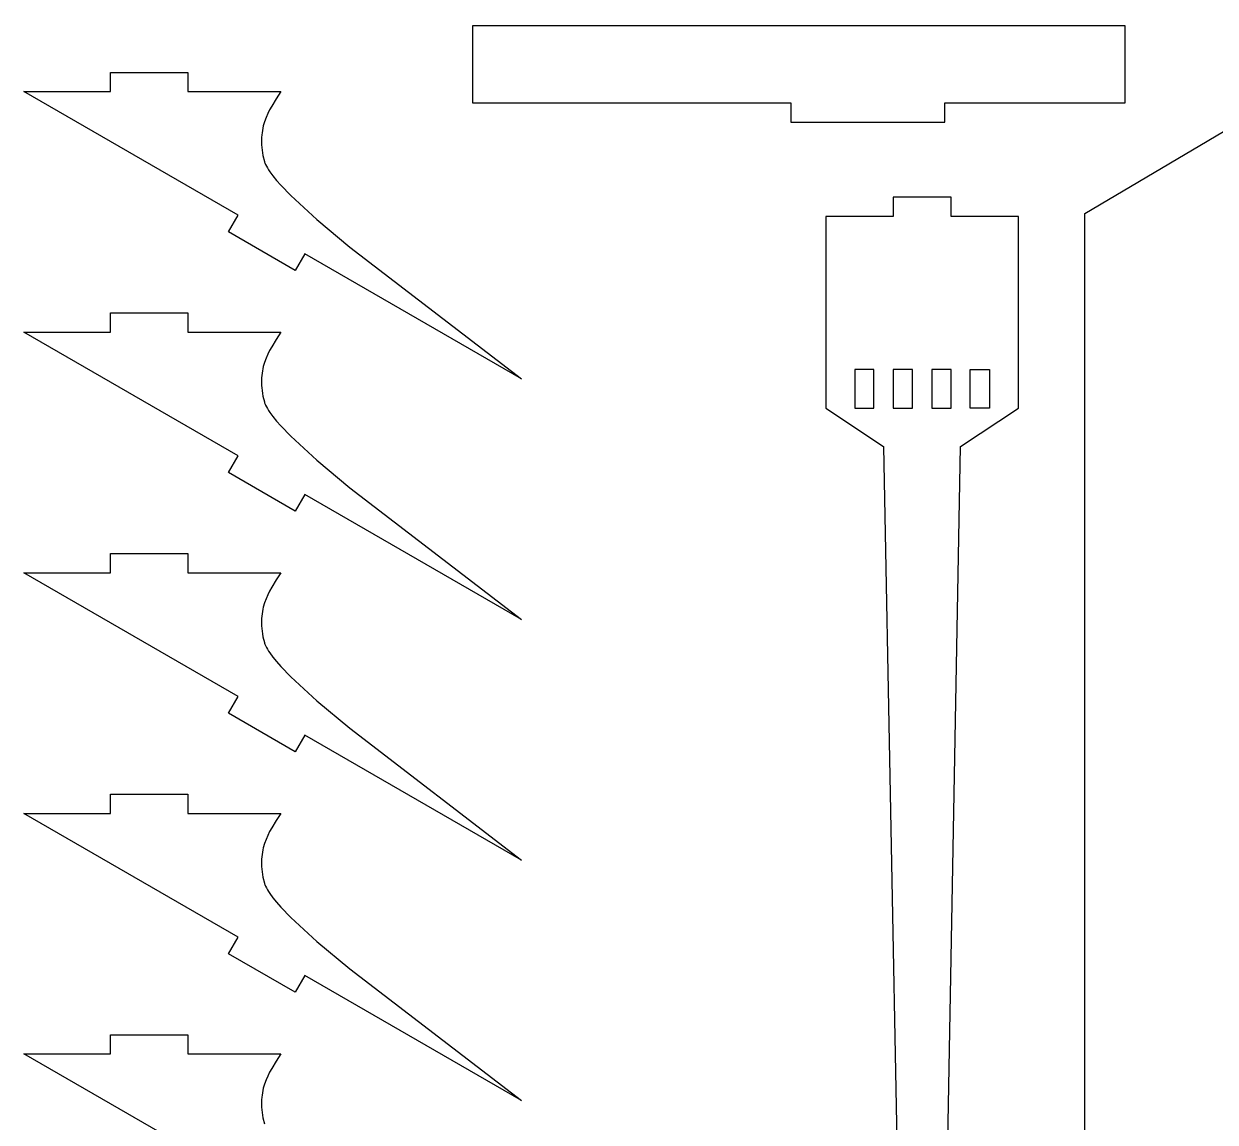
# Model space of a CAD drawing. Extents: x -831 to 1547, y -1426 to -385.
# Drawn here: x -831.1 to -645.6, y -979.2 to -808.2 of the extents above; entities that cross this region are included whole.
import ezdxf

# ---------------------------------------------------------------- set-up
doc = ezdxf.new("R2010")
doc.units = 0
doc.layers.add('CUT', color=18, linetype='CONTINUOUS')

msp = doc.modelspace()

# ---------------------------------------------------------------- linework, layer by layer
at = {"layer": 'CUT'}
for points in [[(-665.92, -1350.9), (-665.92, -837.7), (-569.92, -780.9), (-92.92, -780.9), (-92.92, -1293.9), (-299.92, -1350.9), (-299.92, -1413.9), (-371.92, -1425.9), (-371.92, -1350.9)], [(-659.63, -808.49), (-761.26, -808.49), (-761.26, -820.49), (-711.73, -820.49), (-711.73, -823.49), (-687.73, -823.49), (-687.73, -820.49), (-659.63, -820.49)], [(-787.39, -844), (-788.89, -846.6), (-799.28, -840.6), (-797.78, -838), (-831.14, -818.74), (-817.62, -818.75), (-817.62, -815.75), (-805.62, -815.75), (-805.62, -818.75), (-791.11, -818.75), (-791.85, -819.86), (-792.54, -821), (-792.86, -821.59), (-793.16, -822.18), (-793.42, -822.8), (-793.66, -823.44), (-793.85, -824.1), (-793.93, -824.44), (-794, -824.79), (-794.05, -825.14), (-794.1, -825.5), (-794.12, -825.87), (-794.14, -826.25), (-794.14, -826.63), (-794.13, -827.03), (-794.1, -827.43), (-794.05, -827.85), (-793.98, -828.27), (-793.9, -828.71), (-793.68, -829.61), (-793.64, -829.72), (-793.6, -829.85), (-793.55, -829.97), (-793.5, -830.1), (-793.37, -830.36), (-793.21, -830.64), (-793.04, -830.93), (-792.83, -831.24), (-792.36, -831.88), (-791.79, -832.58), (-791.13, -833.32), (-789.56, -834.94), (-785.51, -838.67), (-780.4, -842.96), (-753.67, -863.47)], [(-787.39, -881.46), (-788.89, -884.06), (-799.28, -878.06), (-797.78, -875.46), (-831.14, -856.2), (-817.62, -856.2), (-817.62, -853.2), (-805.62, -853.2), (-805.62, -856.2), (-791.11, -856.2), (-791.85, -857.32), (-792.54, -858.46), (-792.86, -859.04), (-793.16, -859.64), (-793.42, -860.26), (-793.66, -860.9), (-793.85, -861.56), (-793.93, -861.9), (-794, -862.24), (-794.05, -862.6), (-794.1, -862.96), (-794.12, -863.33), (-794.14, -863.7), (-794.14, -864.09), (-794.13, -864.49), (-794.1, -864.89), (-794.05, -865.3), (-793.98, -865.73), (-793.9, -866.16), (-793.68, -867.06), (-793.64, -867.18), (-793.6, -867.3), (-793.55, -867.43), (-793.5, -867.55), (-793.37, -867.82), (-793.21, -868.1), (-793.04, -868.39), (-792.83, -868.7), (-792.36, -869.34), (-791.79, -870.04), (-791.13, -870.78), (-789.56, -872.4), (-785.51, -876.13), (-780.4, -880.42), (-753.67, -900.93)], [(-701.77, -862.01), (-701.77, -868.01), (-698.77, -868.01), (-698.77, -862.01)], [(-695.77, -862.01), (-695.77, -868.01), (-692.77, -868.01), (-692.77, -862.01)], [(-689.77, -862.01), (-689.77, -868.01), (-686.77, -868.01), (-686.77, -862.01)], [(-683.77, -868.01), (-683.77, -862.01), (-680.77, -862.01), (-680.77, -868.01)], [(-787.39, -918.92), (-788.89, -921.52), (-799.28, -915.52), (-797.78, -912.92), (-831.14, -893.66), (-817.62, -893.66), (-817.62, -890.66), (-805.62, -890.66), (-805.62, -893.66), (-791.11, -893.66), (-791.85, -894.78), (-792.54, -895.92), (-792.86, -896.5), (-793.16, -897.1), (-793.42, -897.72), (-793.66, -898.35), (-793.85, -899.01), (-793.93, -899.35), (-794, -899.7), (-794.05, -900.05), (-794.1, -900.42), (-794.12, -900.78), (-794.14, -901.16), (-794.14, -901.55), (-794.13, -901.94), (-794.1, -902.35), (-794.05, -902.76), (-793.98, -903.19), (-793.9, -903.62), (-793.68, -904.52), (-793.64, -904.64), (-793.6, -904.76), (-793.55, -904.89), (-793.5, -905.01), (-793.37, -905.28), (-793.21, -905.56), (-793.04, -905.85), (-792.83, -906.15), (-792.36, -906.8), (-791.79, -907.5), (-791.13, -908.24), (-789.56, -909.86), (-785.51, -913.59), (-780.4, -917.88), (-753.67, -938.39)], [(-787.39, -956.38), (-788.89, -958.98), (-799.28, -952.98), (-797.78, -950.38), (-831.14, -931.12), (-817.62, -931.12), (-817.62, -928.12), (-805.62, -928.12), (-805.62, -931.12), (-791.11, -931.12), (-791.85, -932.23), (-792.54, -933.37), (-792.86, -933.96), (-793.16, -934.56), (-793.42, -935.18), (-793.66, -935.81), (-793.85, -936.47), (-793.93, -936.81), (-794, -937.16), (-794.05, -937.51), (-794.1, -937.87), (-794.12, -938.24), (-794.14, -938.62), (-794.14, -939.01), (-794.13, -939.4), (-794.1, -939.81), (-794.05, -940.22), (-793.98, -940.64), (-793.9, -941.08), (-793.68, -941.98), (-793.64, -942.1), (-793.6, -942.22), (-793.55, -942.34), (-793.5, -942.47), (-793.37, -942.74), (-793.21, -943.01), (-793.04, -943.31), (-792.83, -943.61), (-792.36, -944.26), (-791.79, -944.95), (-791.13, -945.7), (-789.56, -947.32), (-785.51, -951.05), (-780.4, -955.34), (-753.67, -975.84)]]:
    msp.add_lwpolyline(points, close=True, dxfattribs=at)
for points in [[(-688.27, -1036.19), (-685.27, -874.01), (-676.27, -868.01), (-676.27, -838.19), (-686.77, -838.19), (-686.77, -835.19), (-695.77, -835.19), (-695.77, -838.19), (-706.27, -838.19), (-706.27, -868.01), (-697.27, -874.01), (-695.08, -987.55)], [(-797.78, -987.83), (-831.14, -968.58), (-817.62, -968.58), (-817.62, -965.58), (-805.62, -965.58), (-805.62, -968.58), (-791.11, -968.58), (-791.85, -969.69), (-792.54, -970.83), (-792.86, -971.42), (-793.16, -972.02), (-793.42, -972.63), (-793.66, -973.27), (-793.85, -973.93), (-793.93, -974.27), (-794, -974.62), (-794.05, -974.97), (-794.1, -975.33), (-794.12, -975.7), (-794.14, -976.08), (-794.14, -976.46), (-794.13, -976.86), (-794.1, -977.26), (-794.05, -977.68), (-793.98, -978.1), (-793.9, -978.54), (-793.68, -979.44)]]:
    msp.add_lwpolyline(points, dxfattribs=at)

doc.saveas('drawing.dxf')
